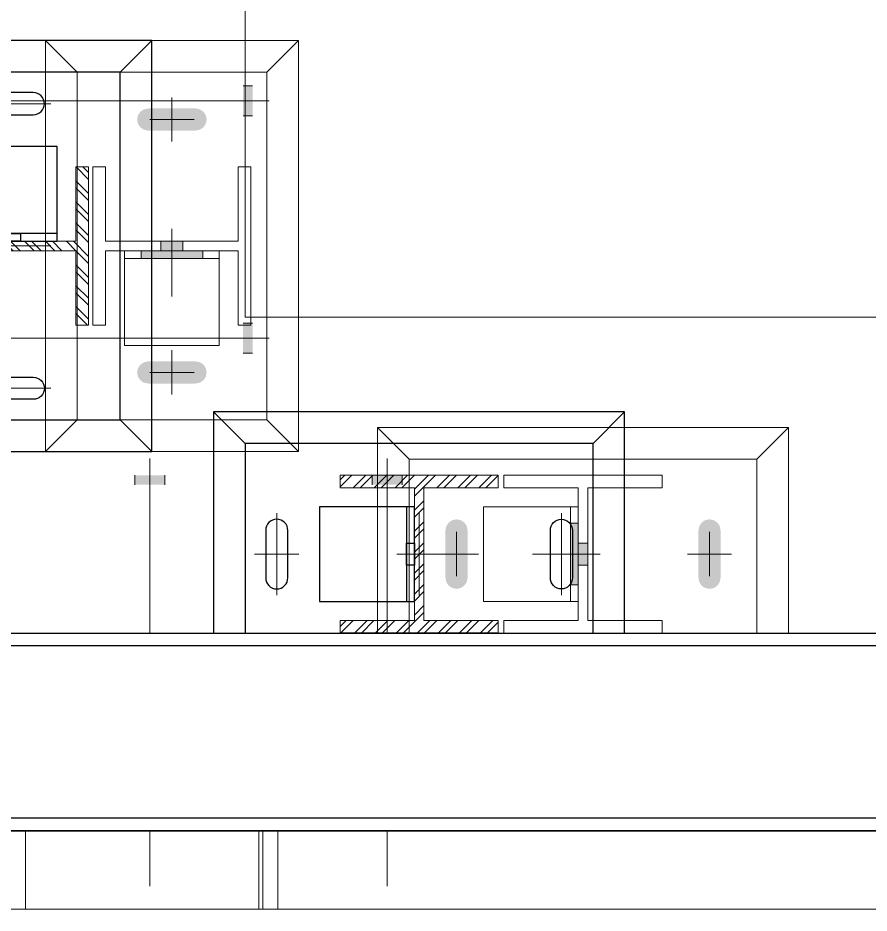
# Model space of a CAD drawing. Header units: millimetres. Extents: x -220592 to 404889, y -217665 to 38245.
# Drawn here: x 27946 to 28484, y -44805 to -44238 of the extents above; entities that cross this region are included whole.
import ezdxf

# ---------------------------------------------------------------- set-up
doc = ezdxf.new("R2010")
doc.units = ezdxf.units.MM
doc.set_wipeout_variables(frame=1)
doc.linetypes.add('XKITLINE00', pattern=[0])
doc.linetypes.add('XKITLINE02', pattern=[4, 2, -2])
for name, color, linetype in [('000 - 0_HIDE_OBJ_FRAMING_DEF_SUB_1', 7, 'Continuous'), ('000 - STRUCTURE_STEEL_ACCESORIES_HATCH_', 7, 'Continuous'), ('000 - STRUCTURE_STEEL_ACCESORIES_HIDDEN_', 7, 'Continuous'), ('000 - STRUCTURE_STEEL_ACCESORIES_MAIN_COLOR_1', 7, 'Continuous'), ('000 - STRUCTURE_STEEL_FRAMING_CUT_COLOR_4', 7, 'Continuous'), ('000 - STRUCTURE_STEEL_FRAMING_DEF_SUB', 7, 'Continuous'), ('000 - STRUCTURE_STEEL_FRAMING_HIDDEN_', 7, 'Continuous'), ('000 - STRUCTURE_STEEL_FRAMING_SUB_COLOR_1', 7, 'Continuous'), ('000 - STRUCTURE_STEEL_FRAMING_SUB_COLOR_2', 7, 'Continuous'), ('000 - STRUCTURE_STEEL_FRAMING_WIPEOUT_', 7, 'Continuous')]:
    doc.layers.add(name, color=color, linetype=linetype)
doc.layers.add('Bolt', color=7, linetype='Continuous', lineweight=0)
doc.layers.add('Part', color=7, linetype='Continuous', lineweight=0)

# ---------------------------------------------------------------- blocks, each defined once
blk = doc.blocks.new('*A13653')
at = {"layer": 'Part', "color": 7, "linetype": 'XKITLINE00', "lineweight": 0}
for p, q in [((-171.658652, 67.320805), (-170.152583, 67.320805)), ((-167.452583, 67.320805), (-164.088308, 67.320805))]:
    blk.add_line(p, q, dxfattribs=at)
blk = doc.blocks.new('*A13657')
at = {"layer": 'Part', "color": 7, "linetype": 'XKITLINE00', "lineweight": 0}
blk.add_line((-171.258652, 66.825501), (-161.638519, 66.825501), dxfattribs=at)
blk = doc.blocks.new('*A13658')
at = {"layer": 'Part', "color": 7, "linetype": 'XKITLINE00', "lineweight": 0}
for p, q in [((-170.152583, 67.320789), (-170.152583, 67.570789)), ((-167.452583, 67.320789), (-167.452583, 67.570789)), ((-170.152583, 67.320789), (-167.452583, 67.320789))]:
    blk.add_line(p, q, dxfattribs=at)
blk = doc.blocks.new('*A13660')
at = {"layer": 'Part', "color": 7, "linetype": 'XKITLINE00', "lineweight": 0}
for p, q in [((-165.713249, 69.671741), (-167.913249, 69.671741)), ((-167.913249, 69.671741), (-167.913249, 68.471741)), ((-165.713249, 68.471741), (-165.713249, 69.671741)), ((-167.913249, 68.471741), (-165.713249, 68.471741))]:
    blk.add_line(p, q, dxfattribs=at)
blk = doc.blocks.new('*A13661')
at = {"layer": 'Part', "color": 7, "linetype": 'XKITLINE00', "lineweight": 0}
for p, q in [((-168.113249, 68.271741), (-168.113249, 69.871741)), ((-168.113249, 69.871741), (-165.513249, 69.871741)), ((-167.913249, 69.671741), (-168.113249, 69.871741)), ((-165.713249, 69.671741), (-165.513249, 69.871741)), ((-165.513249, 69.871741), (-165.513249, 68.271741)), ((-168.113249, 68.271741), (-167.913249, 68.471741)), ((-165.513249, 68.271741), (-165.713249, 68.471741)), ((-165.513249, 68.271741), (-168.113249, 68.271741))]:
    blk.add_line(p, q, dxfattribs=at)
blk = doc.blocks.new('*A13662')
at = {"layer": 'Bolt'}
for points in [[(-167.5865, 69.2864), (-167.5638, 69.2712), (-167.5486, 69.2485), (-167.5432, 69.2217), (-167.5432, 68.9217), (-167.5486, 68.895), (-167.5638, 68.8722), (-167.5865, 68.8571), (-167.6132, 68.8517), (-167.64, 68.8571), (-167.6627, 68.8722), (-167.6779, 68.895), (-167.6832, 68.9217), (-167.6832, 69.2217), (-167.6779, 69.2485), (-167.6627, 69.2712), (-167.64, 69.2864), (-167.6132, 69.2917)], [(-165.9865, 69.2864), (-165.9638, 69.2712), (-165.9486, 69.2485), (-165.9432, 69.2217), (-165.9432, 68.9217), (-165.9486, 68.895), (-165.9638, 68.8722), (-165.9865, 68.8571), (-166.0132, 68.8517), (-166.04, 68.8571), (-166.0627, 68.8722), (-166.0779, 68.895), (-166.0832, 68.9217), (-166.0832, 69.2217), (-166.0779, 69.2485), (-166.0627, 69.2712), (-166.04, 69.2864), (-166.0132, 69.2917)]]:
    blk.add_hatch(color=7, dxfattribs=at).paths.add_polyline_path(points, flags=17)
at = {"layer": 'Bolt', "color": 7, "linetype": 'XKITLINE00', "lineweight": 0}
for p, q in [((-167.6132, 68.9317), (-167.6132, 69.2117)), ((-166.0132, 68.9317), (-166.0132, 69.2117)), ((-167.7532, 69.0717), (-167.4732, 69.0717)), ((-166.1532, 69.0717), (-165.8732, 69.0717))]:
    blk.add_line(p, q, dxfattribs=at)
blk = doc.blocks.new('*A13802')
at = {"layer": 'Bolt'}
for points in [[(-169.6476, 69.5108), (-169.6476, 69.5708), (-169.4576, 69.5708), (-169.4576, 69.5108)], [(-169.6476, 69.5108), (-169.6476, 69.5708), (-169.4576, 69.5708), (-169.4576, 69.5108)], [(-168.1476, 69.5108), (-168.1476, 69.5708), (-167.9576, 69.5708), (-167.9576, 69.5108)], [(-168.1476, 69.5108), (-168.1476, 69.5708), (-167.9576, 69.5708), (-167.9576, 69.5108)], [(-169.6476, 67.3208), (-169.6476, 67.5708), (-169.4576, 67.5708), (-169.4576, 67.3208)], [(-169.6476, 67.3208), (-169.6476, 67.5708), (-169.4576, 67.5708), (-169.4576, 67.3208)], [(-168.1476, 67.3208), (-168.1476, 67.5708), (-167.9576, 67.5708), (-167.9576, 67.3208)], [(-168.1476, 67.3208), (-168.1476, 67.5708), (-167.9576, 67.5708), (-167.9576, 67.3208)]]:
    blk.add_hatch(color=7, dxfattribs=at).paths.add_polyline_path(points, flags=17)
at = {"layer": 'Bolt', "color": 7, "linetype": 'XKITLINE00', "lineweight": 0}
for p, q in [((-169.5526, 69.6764), (-169.5526, 66.9708)), ((-169.5526, 69.6764), (-169.5526, 66.9708)), ((-168.0526, 69.6764), (-168.0526, 66.9708)), ((-168.0526, 69.6764), (-168.0526, 66.9708)), ((-169.6476, 69.5708), (-169.6476, 69.5108)), ((-169.6476, 69.5708), (-169.6476, 69.5108)), ((-169.4576, 69.5708), (-169.4576, 69.5108)), ((-169.4576, 69.5708), (-169.4576, 69.5108)), ((-168.1476, 69.5708), (-168.1476, 69.5108)), ((-168.1476, 69.5708), (-168.1476, 69.5108)), ((-167.9576, 69.5708), (-167.9576, 69.5108)), ((-167.9576, 69.5708), (-167.9576, 69.5108)), ((-169.6476, 67.5708), (-169.6476, 67.3208)), ((-169.6476, 67.5708), (-169.6476, 67.3208)), ((-169.4576, 67.5708), (-169.4576, 67.3208)), ((-169.4576, 67.5708), (-169.4576, 67.3208)), ((-168.1476, 67.5708), (-168.1476, 67.3208)), ((-168.1476, 67.5708), (-168.1476, 67.3208)), ((-167.9576, 67.5708), (-167.9576, 67.3208)), ((-167.9576, 67.5708), (-167.9576, 67.3208))]:
    blk.add_line(p, q, dxfattribs=at)
at = {"layer": 'Bolt', "color": 7, "linetype": 'XKITLINE02', "lineweight": 0}
for p, q in [((-169.5526, 69.6764), (-169.5526, 66.9708)), ((-168.0526, 69.6764), (-168.0526, 66.9708)), ((-169.6476, 69.5708), (-169.6476, 69.5108)), ((-169.4576, 69.5708), (-169.4576, 69.5108)), ((-168.1476, 69.5708), (-168.1476, 69.5108)), ((-167.9576, 69.5708), (-167.9576, 69.5108)), ((-169.6476, 67.5708), (-169.6476, 67.3208)), ((-169.4576, 67.5708), (-169.4576, 67.3208)), ((-168.1476, 67.5708), (-168.1476, 67.3208)), ((-167.9576, 67.5708), (-167.9576, 67.3208))]:
    blk.add_line(p, q, dxfattribs=at)
blk = doc.blocks.new('*A13804')
at = {"layer": 'Part', "color": 7, "linetype": 'XKITLINE00', "lineweight": 0}
for p, q in [((-168.862542, 66.825501), (-168.862542, 67.320789)), ((-168.742542, 66.825501), (-168.742542, 67.320789))]:
    blk.add_line(p, q, dxfattribs=at)
blk = doc.blocks.new('*A13805')
at = {"layer": 'Part', "color": 7, "linetype": 'XKITLINE00', "lineweight": 0}
for p, q in [((-170.338308, 66.825501), (-170.338308, 67.320805)), ((-170.338308, 67.320805), (-170.152583, 67.320805)), ((-170.338308, 66.120805), (-170.338308, 66.175501)), ((-170.338308, 66.120805), (-170.241232, 66.120805)), ((-169.840358, 66.120805), (-169.813498, 66.120805))]:
    blk.add_line(p, q, dxfattribs=at)
blk = doc.blocks.new('*A13810')
at = {"layer": 'Bolt'}
for points in [[(-171.1534, 72.0335), (-170.9034, 72.0335), (-170.9034, 71.8435), (-171.1534, 71.8435)], [(-171.1534, 72.0335), (-170.9034, 72.0335), (-170.9034, 71.8435), (-171.1534, 71.8435)], [(-168.9634, 72.0335), (-168.9034, 72.0335), (-168.9034, 71.8435), (-168.9634, 71.8435)], [(-168.9634, 72.0335), (-168.9034, 72.0335), (-168.9034, 71.8435), (-168.9634, 71.8435)], [(-171.1534, 70.5335), (-170.9034, 70.5335), (-170.9034, 70.3435), (-171.1534, 70.3435)], [(-171.1534, 70.5335), (-170.9034, 70.5335), (-170.9034, 70.3435), (-171.1534, 70.3435)], [(-168.9634, 70.5335), (-168.9034, 70.5335), (-168.9034, 70.3435), (-168.9634, 70.3435)], [(-168.9634, 70.5335), (-168.9034, 70.5335), (-168.9034, 70.3435), (-168.9634, 70.3435)]]:
    blk.add_hatch(color=7, dxfattribs=at).paths.add_polyline_path(points, flags=17)
at = {"layer": 'Bolt', "color": 7, "linetype": 'XKITLINE00', "lineweight": 0}
for p, q in [((-170.9034, 72.0335), (-171.1534, 72.0335)), ((-170.9034, 72.0335), (-171.1534, 72.0335)), ((-168.9034, 72.0335), (-168.9634, 72.0335)), ((-168.9034, 72.0335), (-168.9634, 72.0335)), ((-168.7978, 71.9385), (-171.5034, 71.9385)), ((-168.7978, 71.9385), (-171.5034, 71.9385)), ((-170.9034, 71.8435), (-171.1534, 71.8435)), ((-170.9034, 71.8435), (-171.1534, 71.8435)), ((-168.9034, 71.8435), (-168.9634, 71.8435)), ((-168.9034, 71.8435), (-168.9634, 71.8435)), ((-170.9034, 70.5335), (-171.1534, 70.5335)), ((-170.9034, 70.5335), (-171.1534, 70.5335)), ((-168.9034, 70.5335), (-168.9634, 70.5335)), ((-168.9034, 70.5335), (-168.9634, 70.5335)), ((-168.7978, 70.4385), (-171.5034, 70.4385)), ((-168.7978, 70.4385), (-171.5034, 70.4385)), ((-170.9034, 70.3435), (-171.1534, 70.3435)), ((-170.9034, 70.3435), (-171.1534, 70.3435)), ((-168.9034, 70.3435), (-168.9634, 70.3435)), ((-168.9034, 70.3435), (-168.9634, 70.3435))]:
    blk.add_line(p, q, dxfattribs=at)
blk = doc.blocks.new('*A13812')
at = {"layer": 'Part', "color": 7, "linetype": 'XKITLINE00', "lineweight": 0}
for p, q in [((-169.833285, 71.520805), (-169.913285, 71.520805)), ((-169.913285, 71.520805), (-169.913285, 70.520805)), ((-169.833285, 71.050805), (-169.833285, 71.520805)), ((-168.913285, 71.520805), (-168.993285, 71.520805)), ((-168.993285, 71.520805), (-168.993285, 71.050805)), ((-168.913285, 70.520805), (-168.913285, 71.520805)), ((-168.993285, 71.050805), (-169.833285, 71.050805)), ((-169.833285, 70.520805), (-169.833285, 70.990805)), ((-169.833285, 70.990805), (-168.993285, 70.990805)), ((-168.993285, 70.990805), (-168.993285, 70.520805)), ((-169.913285, 70.520805), (-169.833285, 70.520805)), ((-168.993285, 70.520805), (-168.913285, 70.520805))]:
    blk.add_line(p, q, dxfattribs=at)
blk = doc.blocks.new('*A13813')
at = {"layer": 'Part', "color": 7, "linetype": 'XKITLINE00', "lineweight": 0}
for p, q in [((-168.813285, 72.120805), (-170.013285, 72.120805)), ((-170.013285, 72.120805), (-170.013285, 69.920805)), ((-168.813285, 69.920805), (-168.813285, 72.120805)), ((-170.013285, 69.920805), (-168.813285, 69.920805))]:
    blk.add_line(p, q, dxfattribs=at)
blk = doc.blocks.new('*A13814')
at = {"layer": 'Part', "color": 7, "linetype": 'XKITLINE00', "lineweight": 0}
for p, q in [((-170.013285, 72.120805), (-170.213285, 72.320805)), ((-170.213285, 72.320805), (-168.613285, 72.320805)), ((-170.213285, 69.720805), (-170.213285, 72.320805)), ((-168.813285, 72.120805), (-168.613285, 72.320805)), ((-168.613285, 72.320805), (-168.613285, 69.720805)), ((-170.213285, 69.720805), (-170.013285, 69.920805)), ((-168.813285, 69.920805), (-168.613285, 69.720805)), ((-168.613285, 69.720805), (-170.213285, 69.720805))]:
    blk.add_line(p, q, dxfattribs=at)
blk = doc.blocks.new('*A13815')
at = {"layer": 'Part', "color": 7, "linetype": 'XKITLINE00', "lineweight": 0}
for p, q in [((-169.713285, 70.990805), (-169.713285, 70.390805)), ((-169.113285, 70.990805), (-169.113285, 70.390805)), ((-169.713285, 70.940805), (-169.113285, 70.940805)), ((-169.713285, 70.390805), (-169.113285, 70.390805))]:
    blk.add_line(p, q, dxfattribs=at)
blk = doc.blocks.new('*A13816')
at = {"layer": 'Bolt'}
for points in [[(-169.3433, 71.0508), (-169.3433, 70.9908), (-169.4833, 70.9908), (-169.4833, 71.0508)], [(-169.2183, 70.9908), (-169.2183, 70.9408), (-169.6083, 70.9408), (-169.6083, 70.9908)]]:
    blk.add_hatch(color=7, dxfattribs=at).paths.add_polyline_path(points, flags=17)
at = {"layer": 'Bolt', "color": 7, "linetype": 'XKITLINE00', "lineweight": 0}
for p, q in [((-169.4133, 71.13), (-169.4133, 70.7008)), ((-169.4833, 71.0508), (-169.4833, 70.9908)), ((-169.3433, 71.0508), (-169.3433, 70.9908)), ((-169.6083, 70.9908), (-169.6083, 70.9408)), ((-169.2183, 70.9908), (-169.2183, 70.9408))]:
    blk.add_line(p, q, dxfattribs=at)
blk = doc.blocks.new('*A13817')
at = {"layer": 'Bolt'}
for points in [[(-169.628, 71.794), (-169.6333, 71.8208), (-169.628, 71.8476), (-169.6128, 71.8703), (-169.5901, 71.8855), (-169.5633, 71.8908), (-169.2633, 71.8908), (-169.2365, 71.8855), (-169.2138, 71.8703), (-169.1986, 71.8476), (-169.1933, 71.8208), (-169.1986, 71.794), (-169.2138, 71.7713), (-169.2365, 71.7561), (-169.2633, 71.7508), (-169.5633, 71.7508), (-169.5901, 71.7561), (-169.6128, 71.7713)], [(-169.628, 70.194), (-169.6333, 70.2208), (-169.628, 70.2476), (-169.6128, 70.2703), (-169.5901, 70.2855), (-169.5633, 70.2908), (-169.2633, 70.2908), (-169.2365, 70.2855), (-169.2138, 70.2703), (-169.1986, 70.2476), (-169.1933, 70.2208), (-169.1986, 70.194), (-169.2138, 70.1713), (-169.2365, 70.1561), (-169.2633, 70.1508), (-169.5633, 70.1508), (-169.5901, 70.1561), (-169.6128, 70.1713)]]:
    blk.add_hatch(color=7, dxfattribs=at).paths.add_polyline_path(points, flags=17)
at = {"layer": 'Bolt', "color": 7, "linetype": 'XKITLINE00', "lineweight": 0}
for p, q in [((-169.4133, 71.6808), (-169.4133, 71.9608)), ((-169.2733, 71.8208), (-169.5533, 71.8208)), ((-169.4133, 70.0808), (-169.4133, 70.3608)), ((-169.2733, 70.2208), (-169.5533, 70.2208))]:
    blk.add_line(p, q, dxfattribs=at)
blk = doc.blocks.new('*A13937')
at = {"layer": 'Part', "color": 7, "linetype": 'XKITLINE00', "lineweight": 0}
for p, q in [((-166.313249, 69.571741), (-167.313249, 69.571741)), ((-167.313249, 69.571741), (-167.313249, 69.491741)), ((-166.313249, 69.491741), (-166.313249, 69.571741)), ((-167.313249, 69.491741), (-166.843249, 69.491741)), ((-166.843249, 69.491741), (-166.843249, 68.651741)), ((-166.783249, 69.491741), (-166.313249, 69.491741)), ((-166.783249, 68.651741), (-166.783249, 69.491741)), ((-166.843249, 68.651741), (-167.313249, 68.651741)), ((-167.313249, 68.651741), (-167.313249, 68.571741)), ((-166.313249, 68.651741), (-166.783249, 68.651741)), ((-166.313249, 68.571741), (-166.313249, 68.651741)), ((-167.313249, 68.571741), (-166.313249, 68.571741))]:
    blk.add_line(p, q, dxfattribs=at)
blk = doc.blocks.new('*A13938')
at = {"layer": 'Part', "color": 7, "linetype": 'XKITLINE00', "lineweight": 0}
for p, q in [((-166.843249, 69.371741), (-167.443249, 69.371741)), ((-167.443249, 69.371741), (-167.443249, 68.771741)), ((-166.893249, 68.771741), (-166.893249, 69.371741)), ((-166.843249, 68.771741), (-167.443249, 68.771741))]:
    blk.add_line(p, q, dxfattribs=at)
blk = doc.blocks.new('*A13939')
at = {"layer": 'Bolt'}
for points in [[(-166.8932, 69.2667), (-166.8432, 69.2667), (-166.8432, 68.8767), (-166.8932, 68.8767)], [(-166.8432, 69.1417), (-166.7832, 69.1417), (-166.7832, 69.0017), (-166.8432, 69.0017)]]:
    blk.add_hatch(color=7, dxfattribs=at).paths.add_polyline_path(points, flags=17)
at = {"layer": 'Bolt', "color": 7, "linetype": 'XKITLINE00', "lineweight": 0}
for p, q in [((-166.8432, 69.2667), (-166.8932, 69.2667)), ((-166.7832, 69.1417), (-166.8432, 69.1417)), ((-166.704, 69.0717), (-167.1332, 69.0717)), ((-166.7832, 69.0017), (-166.8432, 69.0017)), ((-166.8432, 68.8767), (-166.8932, 68.8767))]:
    blk.add_line(p, q, dxfattribs=at)
blk = doc.blocks.new('*A13531')
at = {"layer": '000 - 0_HIDE_OBJ_FRAMING_DEF_SUB_1', "color": 7, "linetype": 'XKITLINE00', "lineweight": 0}
for p, q in [((-167.913334, 70.570805), (-167.913334, 99.420018)), ((-138.563334, 70.570805), (-167.913334, 70.570805)), ((-135.563334, 67.570805), (-170.913334, 67.570805))]:
    blk.add_line(p, q, dxfattribs=at)
blk = doc.blocks.new('*A13775')
at = {"layer": '000 - 0_HIDE_OBJ_FRAMING_DEF_SUB_1', "color": 7, "linetype": 'XKITLINE00', "lineweight": 0}
blk.add_line((-167.802542, 66.825501), (-167.802542, 67.320789), dxfattribs=at)
blk = doc.blocks.new('W-1-PP18-ST_20260402-011103_LOWER_PL')
at = {"layer": '000 - 0_HIDE_OBJ_FRAMING_DEF_SUB_1', "color": 7, "lineweight": 0, "xscale": 100, "yscale": 100, "zscale": 100}
for name in ['*A13531', '*A13775']:
    blk.add_blockref(name, (17759.3349, -35779.0805), dxfattribs=at)
blk = doc.blocks.new('*U17511')
at = {"color": 7}
blk.add_wipeout([(0, 0), (0, 125), (3584, 125), (3584, 0)], dxfattribs=at).dxf.layer = '000 - STRUCTURE_STEEL_FRAMING_WIPEOUT_'
at = {"layer": '000 - STRUCTURE_STEEL_FRAMING_SUB_COLOR_1', "color": 7}
for points in [[(0, 125), (0, 117), (3584, 117), (3584, 125)], [(0, 0), (0, 8), (3584, 8), (3584, 0)]]:
    blk.add_lwpolyline(points, close=True, dxfattribs=at)
at = {"layer": '000 - STRUCTURE_STEEL_FRAMING_SUB_COLOR_2', "color": 7}
blk.add_lwpolyline([(0, 0), (0, 125), (3584, 125), (3584, 0)], close=True, dxfattribs=at)
blk = doc.blocks.new('000_ASPG_TYP_FILES_STRUCTURE_STEEL_BK')
at = {"layer": '000 - STRUCTURE_STEEL_ACCESORIES_HIDDEN_', "color": 7}
blk.add_lwpolyline([(0, 7), (5, 7), (5, -7), (0, -7)], close=True, dxfattribs=at)
at = {"layer": '000 - STRUCTURE_STEEL_ACCESORIES_MAIN_COLOR_1', "color": 7}
for points in [[(0, -30), (60, -30), (60, 30), (0, 30)], [(0, -30), (5, -30), (5, 30), (0, 30)]]:
    blk.add_lwpolyline(points, close=True, dxfattribs=at)
blk = doc.blocks.new('000_CKST_FAMELINE_STEEL_STRUCTURE-COLUMN_TOP_VIEW')
at = {"layer": '000 - STRUCTURE_STEEL_FRAMING_DEF_SUB', "color": 7, "linetype": 'XKITLINE00', "lineweight": 0}
for p, q in [((0, 76), (0, 104)), ((26, 90), (-26, 90)), ((0, 14), (0, -14)), ((26, 0), (-26, 0)), ((0, -76), (0, -104)), ((26, -90), (-26, -90))]:
    blk.add_line(p, q, dxfattribs=at)
at = {"layer": '000 - STRUCTURE_STEEL_FRAMING_SUB_COLOR_2', "color": 7}
for p, q in [((-70, 110), (-90, 130)), ((70, 110), (90, 130)), ((-70, -110), (-90, -130)), ((70, -110), (90, -130))]:
    blk.add_line(p, q, dxfattribs=at)
for points in [[(90, 130), (-90, 130), (-90, -130), (90, -130)], [(70, 110), (-70, 110), (-70, -110), (70, -110)]]:
    blk.add_lwpolyline(points, close=True, dxfattribs=at)
for points in [[(15, 83), (-15, 83, -0.414214), (-22, 90, -0.414214), (-15, 97), (15, 97, -0.414214), (22, 90), (22, 90, -0.414214)], [(15, -83), (-15, -83, 0.414214), (-22, -90, 0.414214), (-15, -97), (15, -97, 0.414214), (22, -90), (22, -90, 0.414214)]]:
    blk.add_lwpolyline(points, format="xyb", close=True, dxfattribs=at)
at = {"color": 7, "rotation": 270}
blk.add_blockref('000_ASPG_TYP_FILES_STRUCTURE_STEEL_BK', (0, -3), dxfattribs=at)
at = {"color": 7}
blk.add_wipeout([(50, 50), (50, -50), (170, -50), (170, 50)], dxfattribs=at).dxf.layer = '000 - STRUCTURE_STEEL_FRAMING_WIPEOUT_'
at = {"layer": '000 - STRUCTURE_STEEL_ACCESORIES_HATCH_'}
h = blk.add_hatch(dxfattribs=at)
h.set_pattern_fill('ANSI32', scale=25, angle=270)
h.set_pattern_definition([(315, (1524.514, 2469.062), (6.629126, 6.629126), []), (315, (1524.514, 2464.642), (6.629126, 6.629126), [])])
h.paths.add_polyline_path([(-50, -50), (-42, -50), (-42, -3), (42, -3), (42, -50), (50, -50), (50, 50), (42, 50), (42, 3), (-42, 3), (-42, 50), (-50, 50)])
at = {"layer": '000 - STRUCTURE_STEEL_FRAMING_CUT_COLOR_4', "color": 7, "lineweight": 0}
blk.add_lwpolyline([(-50, -50), (-42, -50), (-42, -3), (42, -3), (42, -50), (50, -50), (50, 50), (42, 50), (42, 3), (-42, 3), (-42, 50), (-50, 50)], close=True, dxfattribs=at)
at = {"layer": '000 - STRUCTURE_STEEL_FRAMING_DEF_SUB', "color": 7, "linetype": 'XKITLINE00', "lineweight": 0}
for p, q in [((110, 44), (110, 16)), ((96, 30), (124, 30)), ((110, -16), (110, -44)), ((96, -30), (124, -30))]:
    blk.add_line(p, q, dxfattribs=at)
at = {"layer": '000 - STRUCTURE_STEEL_FRAMING_HIDDEN_', "color": 7, "linetype": 'XKITLINE02', "ltscale": 4}
for p, q in [((56, -50), (56, 50)), ((50, 3), (170, 3)), ((50, -3), (170, -3))]:
    blk.add_line(p, q, dxfattribs=at)
at = {"layer": '000 - STRUCTURE_STEEL_FRAMING_SUB_COLOR_2', "color": 7}
for p, q in [((50, 3), (50, -3)), ((170, 3), (170, -3))]:
    blk.add_line(p, q, dxfattribs=at)
blk.add_lwpolyline([(50, 50), (50, -50), (170, -50), (170, 50)], close=True, dxfattribs=at)
for centre in [(110, 30), (110, -30)]:
    blk.add_circle(centre, 7, dxfattribs=at)
blk = doc.blocks.new('W-1-PP18-ST_20260402-014810LOPL_MAIN_ST')
at = {"color": 7}
for p, rotation in [((819, -28677), 180), ((1078, -28871.9064), 270)]:
    blk.add_blockref('000_CKST_FAMELINE_STEEL_STRUCTURE-COLUMN_TOP_VIEW', p, dxfattribs=dict(at, rotation=rotation))
at = {"color": 7, "rotation": 180}
blk.add_blockref('*U17511', (4228, -28922), dxfattribs=at)

msp = doc.modelspace()

# ---------------------------------------------------------------- block references
at = {"color": 7, "lineweight": 0, "xscale": 100, "yscale": 100, "zscale": 100}
for name in ['*A13814', '*A13813', '*A13810', '*A13817', '*A13812', '*A13816', '*A13815', '*A13661', '*A13802', '*A13660', '*A13937', '*A13938', '*A13662', '*A13939', '*A13658', '*A13653', '*A13805', '*A13804', '*A13657']:
    msp.add_blockref(name, (44984.4833, -51484.8507), dxfattribs=at)

# ---------------------------------------------------------------- next in the draw order: block references
at = {"layer": 'Defpoints', "color": 7}
msp.add_blockref('W-1-PP18-ST_20260402-011103_LOWER_PL', (27121.4984, -15705.7702), dxfattribs=at)

# ---------------------------------------------------------------- next in the draw order: block references
msp.add_blockref('W-1-PP18-ST_20260402-014810LOPL_MAIN_ST', (27121.4984, -15705.7702), dxfattribs=at)

doc.saveas('drawing.dxf')
